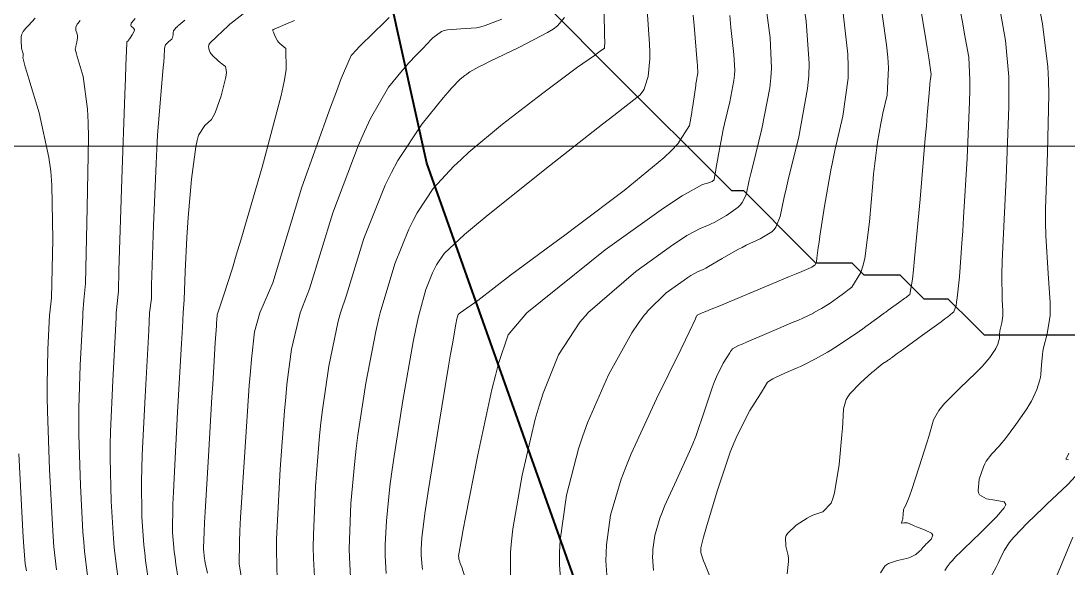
# Model space of a CAD drawing. Header units: millimetres. Extents: x 837475 to 838477, y 1189012 to 1191015.
# Drawn here: x 837564 to 837651, y 1189978.8 to 1190024.3 of the extents above; entities that cross this region are included whole.
import ezdxf

# ---------------------------------------------------------------- set-up
doc = ezdxf.new("R2010")
doc.units = ezdxf.units.MM
doc.header["$LTSCALE"] = 0.3
doc.layers.add('COORD', color=253, linetype='Continuous', lineweight=20)
doc.layers.add('CORREDORVIA', color=94, linetype='Continuous', lineweight=40)
for name, color, linetype, lineweight, true_color in [('COTAS 10', 7, 'Continuous', 9, 0x6e3e2d), ('COTAS INT', 7, 'Continuous', 5, 0x9fa19f), ('Escorrentias', 7, 'Continuous', 25, 0x00a8ad)]:
    doc.layers.add(name, color=color, linetype=linetype, lineweight=lineweight, true_color=true_color)

msp = doc.modelspace()

# ---------------------------------------------------------------- linework, layer by layer
at = {"layer": 'COORD'}
msp.add_line((837476.514, 1190013.872), (838476.514, 1190013.872), dxfattribs=at)
at = {"layer": 'CORREDORVIA'}
msp.add_lwpolyline([(838157.033, 1190996.193), (838237.174, 1190821.339), (838237.001, 1190602.875), (838240.031, 1190437.198), (838223.537, 1190366.272), (838184.199, 1189898.277), (837734.304, 1190149.151), (837849.078, 1189569.699), (837751.159, 1189231.384), (837593.191, 1189234.399), (837695.481, 1189679.225), (837660.573, 1189835.358), (837597.737, 1190012.464), (837490.666, 1190492.599), (837964.301, 1190234.408), (838010.155, 1190346.41), (837974.613, 1190516.877), (837969.419, 1190653.334), (837963.574, 1190795.982), (837910.676, 1191000.965)], close=True, dxfattribs=at)
at = {"layer": 'COTAS 10'}
for points in [[(837604.688, 1189977.6), (837604.674, 1189980.112), (837604.759, 1189981.031), (837604.882, 1189982.047), (837605.65, 1189986.525), (837606.731, 1189991.167), (837607.052, 1189992.287), (837607.382, 1189993.335), (837608.656, 1189996.525), (837610.454, 1189999.243), (837611.116, 1189999.995), (837611.121, 1190000), (837615.085, 1190003.454), (837618.164, 1190005.654), (837618.797, 1190006.084), (837619.336, 1190006.437), (837620.487, 1190007.065), (837621.142, 1190007.301), (837621.366, 1190007.406), (837621.609, 1190007.529), (837622.644, 1190008.118), (837623.596, 1190008.808), (837623.787, 1190008.994), (837623.946, 1190009.178), (837624.258, 1190009.826), (837624.525, 1190011.055), (837624.655, 1190011.605), (837624.809, 1190012.246), (837625.571, 1190015.318), (837626.237, 1190018.709), (837626.33, 1190019.55), (837626.385, 1190020.349), (837626.256, 1190022.882), (837625.866, 1190025.788)], [(837627.669, 1189978.308), (837627.78, 1189979.327), (837627.777, 1189979.582), (837627.759, 1189979.824), (837627.572, 1189980.601), (837627.531, 1189981.296), (837627.604, 1189981.487), (837627.715, 1189981.677), (837628.425, 1189982.359), (837629.342, 1189982.941), (837629.585, 1189983.069), (837629.822, 1189983.182), (837630.636, 1189983.468), (837631.319, 1189984.189), (837631.474, 1189984.575), (837631.614, 1189985.043), (837631.994, 1189987.41), (837632.223, 1189989.88), (837632.267, 1189990.413), (837632.303, 1189990.881), (837632.363, 1189992.026), (837632.581, 1189992.797), (837632.716, 1189993.028), (837632.883, 1189993.268), (837633.757, 1189994.198), (837634.706, 1189995.04), (837634.921, 1189995.223), (837635.114, 1189995.385), (837635.64, 1189995.789), (837635.958, 1189996.003), (837636.02, 1189996.046), (837636.071, 1189996.08), (837636.163, 1189996.144), (837636.204, 1189996.174), (837636.223, 1189996.187), (837636.245, 1189996.203), (837636.351, 1189996.278), (837636.821, 1189996.619), (837637.073, 1189996.802), (837637.377, 1189997.024), (837638.915, 1189998.143), (837640.461, 1189999.274), (837640.771, 1189999.502), (837641.03, 1189999.694), (837641.429, 1190000), (837641.537, 1190000.083), (837641.711, 1190000.621), (837641.761, 1190000.908), (837641.811, 1190001.254), (837641.994, 1190003.002), (837642.205, 1190005.815), (837642.271, 1190006.833), (837642.342, 1190007.954), (837642.626, 1190012.866), (837642.836, 1190017.553), (837642.859, 1190018.532), (837642.867, 1190019.373), (837642.772, 1190021.262), (837642.422, 1190023.179), (837642.271, 1190024.038), (837642.095, 1190025.039)], [(837574.689, 1189977.138), (837574.35, 1189979.408), (837574.276, 1189980.047), (837574.21, 1189980.69), (837574.043, 1189983.05), (837574.017, 1189986.036), (837574.04, 1189987.075), (837574.076, 1189988.205), (837574.315, 1189993.05), (837574.617, 1189998.545), (837574.689, 1190000), (837574.83, 1190001.197), (837574.849, 1190002.316), (837574.999, 1190007.293), (837575.221, 1190012.431), (837575.286, 1190013.651), (837575.352, 1190014.784), (837575.605, 1190018.141), (837575.815, 1190020.426), (837575.854, 1190020.883), (837575.885, 1190021.263), (837575.93, 1190022), (837575.98, 1190022.232), (837576.015, 1190022.294), (837576.058, 1190022.355), (837576.29, 1190022.568), (837576.52, 1190022.781), (837576.563, 1190022.841), (837576.596, 1190022.903), (837576.64, 1190023.131), (837576.651, 1190023.346), (837576.664, 1190023.399), (837576.682, 1190023.449), (837576.779, 1190023.607), (837576.888, 1190023.726), (837576.912, 1190023.753), (837576.934, 1190023.776), (837576.994, 1190023.835), (837577.037, 1190023.875), (837577.049, 1190023.887), (837577.062, 1190023.899), (837577.106, 1190023.945), (837577.617, 1190024.352)], [(837588.464, 1189976.584), (837588.296, 1189979.591), (837588.289, 1189980.541), (837588.299, 1189981.542), (837588.474, 1189985.581), (837588.815, 1189989.773), (837588.93, 1189990.871), (837589.053, 1189991.942), (837589.569, 1189995.581), (837590.364, 1189999.315), (837590.546, 1190000), (837591.052, 1190001.495), (837592.489, 1190006.203), (837594.276, 1190010.619), (837594.796, 1190011.686), (837595.328, 1190012.685), (837597.339, 1190015.729), (837599.093, 1190017.885), (837599.462, 1190018.323), (837599.781, 1190018.692), (837600.51, 1190019.454), (837600.873, 1190019.737), (837600.962, 1190019.804), (837601.044, 1190019.867), (837601.299, 1190020.054), (837602.057, 1190020.46), (837602.458, 1190020.66), (837602.941, 1190020.899), (837605.377, 1190022.081), (837607.767, 1190023.331), (837608.222, 1190023.614), (837608.587, 1190023.869), (837609.158, 1190024.56)]]:
    msp.add_lwpolyline(points, dxfattribs=at)
at = {"layer": 'COTAS INT'}
for points in [[(837638.257, 1190028.411), (837639.155, 1190023.088), (837639.323, 1190022.062), (837639.457, 1190021.229), (837639.651, 1190019.836), (837639.621, 1190019.705), (837639.613, 1190019.669), (837639.606, 1190019.632), (837639.582, 1190019.496), (837639.553, 1190019.228), (837639.542, 1190019.108), (837639.529, 1190018.967), (837639.475, 1190018.29), (837639.321, 1190016.446), (837639.246, 1190015.569), (837639.156, 1190014.533), (837638.716, 1190009.468), (837638.264, 1190004.54), (837638.167, 1190003.591), (837638.083, 1190002.822), (837637.88, 1190001.542), (837637.661, 1190001.371), (837637.566, 1190001.3), (837637.456, 1190001.219), (837636.934, 1190000.844), (837636.276, 1190000.369), (837636.08, 1190000.226), (837635.878, 1190000.078), (837635.772, 1190000), (837635.098, 1189999.502), (837634.227, 1189998.868), (837633.967, 1189998.684), (837633.7, 1189998.497), (837632.667, 1189997.788), (837631.604, 1189997.097), (837631.318, 1189996.921), (837631.034, 1189996.752), (837630.039, 1189996.193), (837629.057, 1189995.693), (837628.781, 1189995.561), (837628.504, 1189995.432), (837627.491, 1189994.988), (837626.648, 1189994.613), (837626.478, 1189994.528), (837626.336, 1189994.451), (837626.053, 1189994.241), (837625.766, 1189993.786), (837625.621, 1189993.556), (837625.448, 1189993.279), (837624.585, 1189991.902), (837623.535, 1189989.869), (837623.243, 1189989.178), (837622.95, 1189988.432), (837621.89, 1189985.279), (837621.029, 1189982.403), (837620.863, 1189981.833), (837620.728, 1189981.36), (837620.498, 1189980.469), (837620.489, 1189980.225), (837620.493, 1189980.161), (837620.499, 1189980.098), (837620.543, 1189979.881), (837620.728, 1189979.388), (837620.822, 1189979.15), (837620.936, 1189978.869), (837621.502, 1189977.487)], [(837628.734, 1190027.829), (837629.256, 1190024.264), (837629.508, 1190020.757), (837629.465, 1190019.727), (837629.374, 1190018.671), (837628.638, 1190014.644), (837627.76, 1190011.078), (837627.579, 1190010.313), (837627.425, 1190009.644), (837627.093, 1190008.033), (837626.746, 1190007.15), (837626.581, 1190006.941), (837626.387, 1190006.747), (837625.441, 1190006.173), (837624.262, 1190005.632), (837623.922, 1190005.459), (837623.576, 1190005.276), (837622.275, 1190004.528), (837621.147, 1190003.862), (837620.909, 1190003.73), (837620.705, 1190003.621), (837620.236, 1190003.414), (837619.679, 1190003.11), (837619.419, 1190002.94), (837619.113, 1190002.732), (837617.625, 1190001.669), (837616.07, 1190000.143), (837615.97, 1190000), (837615.8, 1189999.829), (837615.282, 1189999.131), (837614.758, 1189998.351), (837612.817, 1189994.854), (837611.079, 1189990.868), (837610.682, 1189989.781), (837610.321, 1189988.7), (837609.325, 1189984.854), (837608.812, 1189981.107), (837608.757, 1189980.089), (837608.74, 1189979.079), (837608.992, 1189975.501)], [(837640.772, 1189978.584), (837640.965, 1189978.895), (837641.218, 1189979.221), (837641.296, 1189979.312), (837641.377, 1189979.404), (837641.696, 1189979.741), (837642.107, 1189980.147), (837642.245, 1189980.282), (837642.395, 1189980.428), (837643.025, 1189981.039), (837643.763, 1189981.761), (837643.981, 1189981.977), (837644.205, 1189982.2), (837645.061, 1189983.063), (837645.706, 1189983.805), (837645.797, 1189983.952), (837645.849, 1189984.073), (837645.72, 1189984.3), (837645.262, 1189984.373), (837645.107, 1189984.398), (837644.94, 1189984.426), (837644.236, 1189984.541), (837643.668, 1189984.872), (837643.586, 1189985.036), (837643.538, 1189985.23), (837643.639, 1189986.192), (837643.991, 1189987.22), (837644.101, 1189987.456), (837644.217, 1189987.672), (837644.683, 1189988.276), (837645.295, 1189988.935), (837645.502, 1189989.185), (837645.727, 1189989.464), (837646.676, 1189990.716), (837647.589, 1189992.04), (837647.79, 1189992.365), (837647.969, 1189992.672), (837648.43, 1189993.627), (837648.682, 1189994.453), (837648.73, 1189994.677), (837648.768, 1189994.899), (837648.825, 1189995.687), (837648.893, 1189996.554), (837648.937, 1189996.826), (837648.993, 1189997.112), (837649.287, 1189998.26), (837649.521, 1189999.783), (837649.528, 1190000), (837649.539, 1190000.305), (837649.536, 1190000.87), (837649.357, 1190003.275), (837649.162, 1190006.456), (837649.15, 1190007.512), (837649.155, 1190008.642), (837649.325, 1190013.354), (837649.434, 1190018.161), (837649.401, 1190019.351), (837649.341, 1190020.481), (837648.897, 1190024.052), (837648.24, 1190027.515)], [(837616.571, 1189978.599), (837616.492, 1189979.713), (837616.498, 1189980.028), (837616.515, 1189980.345), (837616.674, 1189981.512), (837617.096, 1189982.937), (837617.278, 1189983.417), (837617.489, 1189983.933), (837618.488, 1189986.106), (837619.569, 1189988.471), (837619.831, 1189989.109), (837620.078, 1189989.74), (837620.838, 1189991.955), (837621.471, 1189993.866), (837621.638, 1189994.305), (837621.802, 1189994.705), (837622.365, 1189995.824), (837622.899, 1189996.676), (837622.974, 1189996.795), (837623.122, 1189997.03), (837623.625, 1189997.287), (837623.923, 1189997.421), (837624.291, 1189997.582), (837626.192, 1189998.387), (837628.184, 1189999.23), (837628.609, 1189999.414), (837628.978, 1189999.577), (837629.851, 1189999.988), (837629.872, 1190000), (837630.375, 1190000.283), (837630.524, 1190000.372), (837630.675, 1190000.465), (837631.236, 1190000.829), (837631.863, 1190001.265), (837632.057, 1190001.403), (837632.259, 1190001.548), (837633.061, 1190002.137), (837633.805, 1190003.358), (837633.971, 1190003.902), (837634.119, 1190004.535), (837634.511, 1190007.567), (837634.784, 1190010.782), (837634.858, 1190011.531), (837634.93, 1190012.219), (837635.185, 1190014.196), (837635.459, 1190015.755), (837635.543, 1190016.18), (837635.631, 1190016.603), (837635.98, 1190018.105), (837636.096, 1190020.376), (837636.037, 1190021.283), (837635.939, 1190022.311), (837635.256, 1190027.028)], [(837612.433, 1190025.797), (837612.492, 1190023.427), (837612.501, 1190022.974), (837612.507, 1190022.608), (837612.499, 1190022.021), (837612.137, 1190021.768), (837611.919, 1190021.613), (837611.65, 1190021.422), (837610.254, 1190020.428), (837608.247, 1190018.951), (837607.593, 1190018.456), (837606.896, 1190017.924), (837604.023, 1190015.691), (837601.221, 1190013.364), (837600.568, 1190012.773), (837599.969, 1190012.204), (837598.251, 1190010.343), (837596.928, 1190008.341), (837596.578, 1190007.684), (837596.236, 1190006.982), (837595.061, 1190004.078), (837593.851, 1190000), (837593.74, 1189999.558), (837593.484, 1189998.462), (837592.655, 1189994.155), (837592.005, 1189989.837), (837591.863, 1189988.733), (837591.737, 1189987.669), (837591.418, 1189984.155), (837591.287, 1189981.148), (837591.28, 1189980.403), (837591.286, 1189979.696), (837591.411, 1189977.457)], [(837632.256, 1190025.646), (837632.724, 1190021.534), (837632.751, 1190020.505), (837632.735, 1190019.524), (837632.309, 1190016.374), (837631.642, 1190013.5), (837631.473, 1190012.692), (837631.312, 1190011.878), (837630.788, 1190008.895), (837630.399, 1190006.395), (837630.322, 1190005.886), (837630.259, 1190005.456), (837630.142, 1190004.565), (837630.102, 1190004.252), (837630.087, 1190004.187), (837630.07, 1190004.131), (837629.993, 1190004.005), (837629.91, 1190003.944), (837629.889, 1190003.929), (837629.869, 1190003.915), (837629.805, 1190003.87), (837629.747, 1190003.833), (837629.731, 1190003.823), (837629.716, 1190003.814), (837629.662, 1190003.784), (837628.899, 1190003.46), (837628.436, 1190003.266), (837627.865, 1190003.027), (837624.894, 1190001.786), (837621.934, 1190000.55), (837621.369, 1190000.314), (837620.914, 1190000.123), (837620.621, 1190000), (837620.191, 1189999.819), (837620.181, 1189999.804), (837620.177, 1189999.797), (837620.171, 1189999.788), (837620.144, 1189999.745), (837620.11, 1189999.677), (837620.1, 1189999.652), (837620.09, 1189999.626), (837620.051, 1189999.509), (837619.531, 1189998.408), (837619.217, 1189997.761), (837618.83, 1189996.965), (837616.817, 1189992.853), (837614.715, 1189988.279), (837614.271, 1189987.192), (837613.887, 1189986.182), (837612.999, 1189983.183), (837612.664, 1189980.726), (837612.628, 1189980.058), (837612.616, 1189979.396), (837612.781, 1189977.05)], [(837582.608, 1190024.99), (837581.581, 1190024.18), (837581.365, 1190024.005), (837581.18, 1190023.851), (837580.761, 1190023.474), (837580.537, 1190023.243), (837580.476, 1190023.182), (837580.414, 1190023.122), (837580.192, 1190022.915), (837579.986, 1190022.723), (837579.934, 1190022.673), (837579.885, 1190022.624), (837579.727, 1190022.457), (837579.621, 1190022.284), (837579.604, 1190022.23), (837579.593, 1190022.175), (837579.599, 1190021.957), (837579.688, 1190021.717), (837579.729, 1190021.648), (837579.776, 1190021.579), (837580.009, 1190021.317), (837580.26, 1190021.08), (837580.32, 1190021.025), (837580.375, 1190020.976), (837580.542, 1190020.836), (837580.697, 1190020.717), (837580.745, 1190020.68), (837580.796, 1190020.641), (837581, 1190020.486), (837581.078, 1190020.014), (837581.05, 1190019.775), (837581, 1190019.49), (837580.64, 1190018.067), (837580.126, 1190016.637), (837579.979, 1190016.346), (837579.831, 1190016.102), (837579.278, 1190015.601), (837578.762, 1190014.792), (837578.637, 1190014.354), (837578.519, 1190013.822), (837578.157, 1190011.126), (837577.887, 1190007.941), (837577.827, 1190007.1), (837577.773, 1190006.277), (837577.631, 1190003.455), (837577.56, 1190001.097), (837577.474, 1190000), (837577.412, 1189998.799), (837577.341, 1189997.472), (837577.011, 1189991.741), (837576.713, 1189986.272), (837576.662, 1189985.111), (837576.624, 1189984.104), (837576.6, 1189981.741), (837576.736, 1189980.164), (837576.799, 1189979.651), (837576.873, 1189979.106), (837577.232, 1189976.864)], [(837594.357, 1189978.329), (837594.275, 1189979.8), (837594.272, 1189980.265), (837594.276, 1189980.754), (837594.362, 1189982.73), (837594.659, 1189985.564), (837594.796, 1189986.595), (837594.958, 1189987.732), (837595.742, 1189992.73), (837596.604, 1189997.608), (837596.816, 1189998.671), (837597.015, 1189999.609), (837597.118, 1190000), (837597.633, 1190001.954), (837598.197, 1190003.346), (837598.361, 1190003.682), (837598.528, 1190003.997), (837599.162, 1190004.956), (837600.845, 1190006.524), (837601.675, 1190007.222), (837602.662, 1190008.035), (837607.537, 1190011.927), (837612.34, 1190015.697), (837613.28, 1190016.433), (837614.052, 1190017.037), (837615.433, 1190018.106), (837615.708, 1190018.467), (837615.782, 1190018.624), (837615.855, 1190018.806), (837616.111, 1190019.666), (837616.252, 1190021.138), (837616.253, 1190021.704), (837616.236, 1190022.34), (837616.036, 1190025.211)], [(837619.872, 1190024.751), (837619.947, 1190023.905), (837620.117, 1190021.852), (837620.195, 1190020.816), (837620.211, 1190020.61), (837620.224, 1190020.439), (837620.255, 1190020.117), (837620.26, 1190020.014), (837620.258, 1190019.982), (837620.254, 1190019.947), (837620.227, 1190019.809), (837620.193, 1190019.666), (837620.185, 1190019.628), (837620.177, 1190019.591), (837620.154, 1190019.466), (837620.114, 1190019.195), (837620.096, 1190019.066), (837620.075, 1190018.914), (837619.974, 1190018.172), (837619.836, 1190017.23), (837619.792, 1190016.952), (837619.745, 1190016.667), (837619.552, 1190015.577), (837618.592, 1190014.06), (837618.061, 1190013.506), (837617.415, 1190012.893), (837614.126, 1190010.196), (837610.221, 1190007.241), (837609.187, 1190006.466), (837608.174, 1190005.71), (837604.684, 1190003.134), (837601.954, 1190001.037), (837600.499, 1190000), (837600.333, 1189999.866), (837600.271, 1189999.679), (837600.25, 1189999.598), (837600.228, 1189999.505), (837600.134, 1189999.062), (837599.849, 1189997.43), (837599.707, 1189996.587), (837599.538, 1189995.573), (837598.696, 1189990.5), (837597.861, 1189985.33), (837597.696, 1189984.256), (837597.56, 1189983.336), (837597.306, 1189981.304), (837597.265, 1189980.36), (837597.263, 1189980.127), (837597.265, 1189979.904), (837597.304, 1189979.202), (837597.374, 1189978.683)], [(837622.909, 1190024.749), (837622.999, 1190023.748), (837623.255, 1190021.5), (837623.323, 1190020.182), (837623.294, 1190019.766), (837623.245, 1190019.328), (837622.899, 1190017.564), (837622.463, 1190015.731), (837622.358, 1190015.25), (837622.26, 1190014.781), (837621.96, 1190013.181), (837621.75, 1190011.931), (837621.709, 1190011.681), (837621.674, 1190011.474), (837621.61, 1190011.073), (837621.453, 1190010.938), (837621.359, 1190010.898), (837621.244, 1190010.856), (837620.649, 1190010.695), (837618.959, 1190009.755), (837618.153, 1190009.223), (837617.201, 1190008.572), (837612.545, 1190005.239), (837606.036, 1190000), (837604.494, 1189998.195), (837603.686, 1189995.802), (837603.422, 1189994.793), (837603.14, 1189993.634), (837601.975, 1189988.195), (837600.95, 1189983.005), (837600.756, 1189982.002), (837600.601, 1189981.187), (837600.367, 1189979.812), (837600.385, 1189979.681), (837600.388, 1189979.65), (837600.391, 1189979.622), (837600.398, 1189979.541), (837600.434, 1189979.398), (837600.456, 1189979.331), (837600.482, 1189979.252), (837600.622, 1189978.867), (837600.892, 1189978.072)], [(837645.312, 1190025.456), (837645.835, 1190022.657), (837646.088, 1190019.635), (837646.104, 1190018.465), (837646.096, 1190017.151), (837645.87, 1190011.203), (837645.588, 1190005.462), (837645.545, 1190004.278), (837645.516, 1190003.269), (837645.538, 1190001.093), (837645.606, 1190000.173), (837645.607, 1190000), (837645.607, 1189999.956), (837645.601, 1189999.756), (837645.511, 1189999.174), (837645.398, 1189998.734), (837645.377, 1189998.625), (837645.36, 1189998.521), (837645.334, 1189998.189), (837645.312, 1189997.887), (837645.298, 1189997.802), (837645.28, 1189997.716), (837645.183, 1189997.401), (837645.007, 1189997.035), (837644.938, 1189996.917), (837644.861, 1189996.793), (837644.512, 1189996.286), (837643.885, 1189995.562), (837643.633, 1189995.3), (837643.347, 1189995.012), (837642.03, 1189993.752), (837640.76, 1189992.475), (837640.502, 1189992.177), (837640.286, 1189991.903), (837639.846, 1189991.111), (837639.559, 1189990.127), (837639.438, 1189989.731), (837639.3, 1189989.282), (837638.653, 1189987.213), (837638.012, 1189985.243), (837637.878, 1189984.857), (837637.762, 1189984.539), (837637.5, 1189983.963), (837637.386, 1189983.781), (837637.364, 1189983.711), (837637.346, 1189983.633), (837637.316, 1189983.28), (837637.295, 1189982.931), (837637.283, 1189982.856), (837637.269, 1189982.789), (837637.195, 1189982.623), (837637.165, 1189982.546), (837637.179, 1189982.535), (837637.202, 1189982.529), (837637.364, 1189982.547), (837637.579, 1189982.563), (837637.635, 1189982.557), (837637.689, 1189982.545), (837637.874, 1189982.464), (837638.169, 1189982.32), (837638.293, 1189982.269), (837638.434, 1189982.213), (837639.099, 1189981.972), (837639.658, 1189981.687), (837639.733, 1189981.603), (837639.774, 1189981.517), (837639.634, 1189981.188), (837639.31, 1189980.873), (837639.234, 1189980.796), (837639.165, 1189980.723), (837638.964, 1189980.494), (837638.773, 1189980.284), (837638.71, 1189980.223), (837638.642, 1189980.161), (837638.357, 1189979.923), (837637.933, 1189979.696), (837637.777, 1189979.639), (837637.603, 1189979.585), (837636.837, 1189979.415), (837636.089, 1189979.164), (837635.927, 1189979.06), (837635.785, 1189978.941), (837635.434, 1189978.383)], [(837565.172, 1190024.519), (837564.622, 1190023.916), (837564.505, 1190023.787), (837564.404, 1190023.674), (837564.164, 1190023.402), (837564.055, 1190023.171), (837564.035, 1190023.084), (837564.021, 1190022.987), (837564.006, 1190022.555), (837564.032, 1190022.125), (837564.042, 1190022.029), (837564.055, 1190021.944), (837564.112, 1190021.723), (837564.165, 1190021.59), (837564.174, 1190021.561), (837564.181, 1190021.535), (837564.186, 1190021.47), (837564.175, 1190021.411), (837564.171, 1190021.389), (837564.168, 1190021.364), (837564.154, 1190021.257), (837564.352, 1190020.477), (837564.481, 1190020.029), (837564.643, 1190019.479), (837565.498, 1190016.656), (837566.321, 1190012.92), (837566.463, 1190011.795), (837566.567, 1190010.632), (837566.634, 1190006.105), (837566.543, 1190001.269), (837566.384, 1190000), (837566.376, 1189999.817), (837566.227, 1189996.976), (837566.164, 1189994.002), (837566.174, 1189992.965), (837566.196, 1189991.834), (837566.374, 1189986.976), (837566.616, 1189982.375), (837566.678, 1189981.406), (837566.738, 1189980.569), (837566.937, 1189978.648)], [(837569.521, 1189978.145), (837569.275, 1189980.182), (837569.21, 1189980.953), (837569.147, 1189981.814), (837568.93, 1189985.668), (837568.803, 1189989.901), (837568.796, 1189991.001), (837568.801, 1189992.07), (837568.923, 1189995.668), (837569.136, 1189999.738), (837569.148, 1190000), (837569.208, 1190001.054), (837569.343, 1190002.45), (837569.505, 1190008.748), (837569.607, 1190014.591), (837569.582, 1190015.853), (837569.533, 1190016.96), (837569.162, 1190019.673), (837568.743, 1190021.056), (837568.664, 1190021.325), (837568.601, 1190021.545), (837568.504, 1190021.927), (837568.528, 1190022.053), (837568.541, 1190022.111), (837568.556, 1190022.179), (837568.632, 1190022.508), (837568.688, 1190022.868), (837568.691, 1190022.955), (837568.688, 1190023.037), (837568.63, 1190023.287), (837568.561, 1190023.492), (837568.551, 1190023.546), (837568.545, 1190023.597), (837568.555, 1190023.773), (837568.631, 1190023.956), (837568.665, 1190024.014), (837568.706, 1190024.074), (837568.903, 1190024.313)], [(837572.105, 1189977.642), (837571.813, 1189979.795), (837571.743, 1189980.5), (837571.679, 1189981.252), (837571.487, 1189984.359), (837571.41, 1189987.969), (837571.418, 1189989.038), (837571.439, 1189990.137), (837571.619, 1189994.359), (837571.894, 1189999.619), (837571.912, 1190000), (837572.108, 1190001.827), (837572.139, 1190003.534), (837572.368, 1190011.131), (837572.629, 1190018.163), (837572.68, 1190019.514), (837572.721, 1190020.607), (837572.793, 1190022.4), (837572.801, 1190022.488), (837572.802, 1190022.505), (837572.803, 1190022.52), (837572.805, 1190022.548), (837572.815, 1190022.563), (837572.821, 1190022.569), (837572.829, 1190022.575), (837572.87, 1190022.607), (837572.959, 1190022.709), (837572.997, 1190022.76), (837573.041, 1190022.822), (837573.247, 1190023.127), (837573.407, 1190023.443), (837573.42, 1190023.51), (837573.421, 1190023.569), (837573.315, 1190023.71), (837573.173, 1190023.821), (837573.151, 1190023.862), (837573.136, 1190023.906), (837573.143, 1190024.101), (837573.473, 1190024.485)], [(837586.716, 1190024.323), (837586.012, 1190024.023), (837585.365, 1190023.748), (837585.141, 1190023.652), (837584.978, 1190023.583), (837584.972, 1190023.58), (837584.971, 1190023.58), (837584.969, 1190023.579), (837584.966, 1190023.578), (837584.961, 1190023.575), (837584.959, 1190023.574), (837584.957, 1190023.572), (837584.947, 1190023.564), (837584.935, 1190023.555), (837584.918, 1190023.538), (837584.938, 1190023.455), (837584.954, 1190023.406), (837584.975, 1190023.345), (837585.088, 1190023.034), (837585.314, 1190022.641), (837585.407, 1190022.528), (837585.512, 1190022.415), (837585.999, 1190021.992), (837586.045, 1190020.218), (837585.871, 1190019.253), (837585.618, 1190018.081), (837584.03, 1190012.137), (837582.254, 1190006.06), (837581.882, 1190004.805), (837581.561, 1190003.735), (837580.832, 1190001.417), (837580.351, 1190000), (837580.309, 1189999.857), (837580.272, 1189999.433), (837580.255, 1189999.205), (837580.236, 1189998.929), (837580.143, 1189997.532), (837579.987, 1189995.046), (837579.928, 1189994.084), (837579.862, 1189993.003), (837579.568, 1189988.106), (837579.299, 1189983.479), (837579.249, 1189982.567), (837579.21, 1189981.814), (837579.156, 1189980.432), (837579.19, 1189980.041), (837579.206, 1189979.913), (837579.224, 1189979.778), (837579.313, 1189979.222), (837579.49, 1189978.364)], [(837582.281, 1189978.153), (837582.126, 1189979.118), (837582.153, 1189980.966), (837582.195, 1189981.888), (837582.253, 1189982.986), (837582.586, 1189988.432), (837582.972, 1189993.983), (837583.063, 1189995.148), (837583.148, 1189996.151), (837583.395, 1189998.432), (837583.836, 1190000), (837584.924, 1190002.519), (837587.344, 1190010.451), (837589.73, 1190017.111), (837590.213, 1190018.416), (837590.618, 1190019.487), (837591.439, 1190021.408), (837591.899, 1190021.921), (837592.076, 1190022.104), (837592.276, 1190022.305), (837593.176, 1190023.178), (837594.264, 1190024.251), (837594.582, 1190024.578)], [(837585.3, 1189977.802), (837585.227, 1189980.261), (837585.244, 1189981.202), (837585.276, 1189982.257), (837585.53, 1189987.006), (837585.894, 1189991.878), (837585.996, 1189993.01), (837586.1, 1189994.047), (837586.482, 1189997.006), (837587.203, 1190000), (837587.988, 1190002.007), (837589.917, 1190008.327), (837592.028, 1190013.895), (837592.545, 1190015.1), (837593.032, 1190016.159), (837594.549, 1190018.768), (837595.709, 1190020.189), (837595.971, 1190020.499), (837596.209, 1190020.774), (837596.855, 1190021.465), (837597.356, 1190021.959), (837597.503, 1190022.11), (837597.652, 1190022.267), (837598.218, 1190022.881), (837598.934, 1190023.394), (837599.178, 1190023.487), (837599.442, 1190023.558), (837600.56, 1190023.635), (837601.841, 1190023.719), (837602.208, 1190023.794), (837602.579, 1190023.892), (837603.963, 1190024.432)], [(837564.442, 1189978.573), (837564.354, 1189979.152), (837564.2, 1189980.956), (837564.145, 1189981.859), (837564.084, 1189982.937), (837563.817, 1189988.285)], [(837651.084, 1189988.334), (837650.913, 1189987.973), (837650.855, 1189987.878), (837650.85, 1189987.86), (837650.849, 1189987.846), (837650.883, 1189987.827), (837651.066, 1189987.791)], [(837651.931, 1189986.774), (837650.995, 1189985.743), (837649.671, 1189984.499), (837649.306, 1189984.151), (837648.942, 1189983.801), (837647.631, 1189982.524), (837646.541, 1189981.391), (837646.315, 1189981.133), (837646.123, 1189980.898), (837645.704, 1189980.247), (837645.354, 1189979.501), (837645.205, 1189979.207), (837645.033, 1189978.874), (837644.222, 1189977.352)], [(837649.919, 1189977.766), (837651.422, 1189981.353)]]:
    msp.add_lwpolyline(points, dxfattribs=at)
at = {"layer": 'Escorrentias'}
msp.add_polyline3d([(837678.055, 1189998.153, 0), (837644.067, 1189998.153, 0), (837643.067, 1189999.153, 0), (837641.068, 1190001.152, 0), (837639.068, 1190001.152, 0), (837638.069, 1190002.152, 0), (837637.069, 1190003.151, 0), (837634.07, 1190003.151, 0), (837633.07, 1190004.151, 0), (837630.071, 1190004.151, 0), (837629.072, 1190005.151, 0), (837628.072, 1190006.15, 0), (837627.072, 1190007.15, 0), (837626.073, 1190008.15, 0), (837625.073, 1190009.149, 0), (837624.073, 1190010.149, 0), (837623.074, 1190010.149, 0), (837622.074, 1190011.149, 0), (837621.075, 1190012.148, 0), (837620.075, 1190013.148, 0), (837619.075, 1190014.148, 0), (837617.076, 1190016.147, 0), (837616.076, 1190017.147, 0), (837615.077, 1190018.146, 0), (837614.077, 1190019.146, 0), (837613.077, 1190020.146, 0), (837612.078, 1190021.145, 0), (837611.078, 1190022.145, 0), (837610.078, 1190023.145, 0), (837609.079, 1190024.144, 0), (837608.079, 1190025.144, 0)], dxfattribs=at)

doc.saveas('drawing.dxf')
